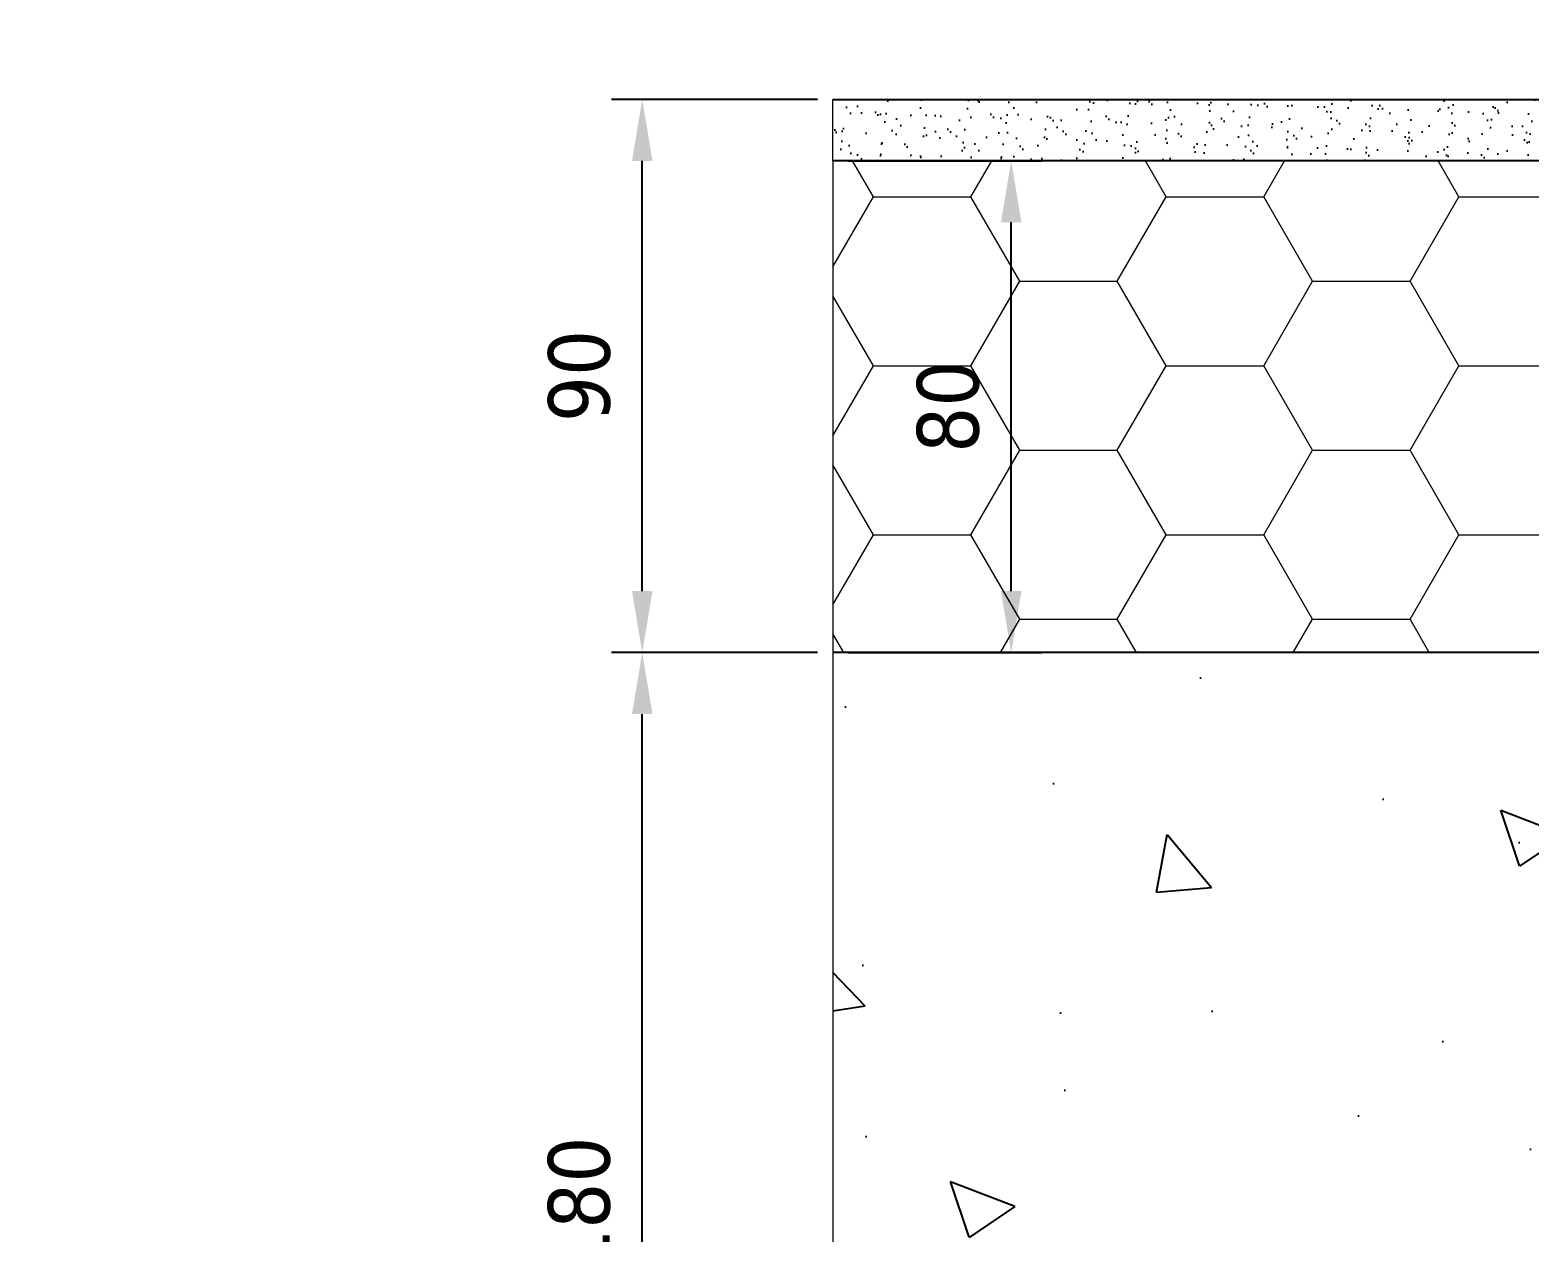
# Model space of a CAD drawing. Header units: millimetres. Extents: x -20000 to 230000, y -17405 to 25402.
# Drawn here: x 74386.9 to 74630.8, y -5766.3 to -5570.8 of the extents above; entities that cross this region are included whole.
import ezdxf

# ---------------------------------------------------------------- set-up
doc = ezdxf.new("R2010")
doc.units = ezdxf.units.MM
doc.header["$PDMODE"] = 35
doc.header["$PDSIZE"] = 0.5
doc.layers.get('0').update_dxf_attribs({"lineweight": 13})
doc.layers.get('Defpoints').update_dxf_attribs({"true_color": 0xc2a584})
doc.layers.add('0 - Invisible', color=43, linetype='Continuous', lineweight=0, plot=False)
doc.layers.add('1 - BETON', color=251, linetype='Continuous', lineweight=25)
doc.layers.add('1 - Isolant', color=132, linetype='Continuous', lineweight=13)
doc.styles.add('Texte Poralu', font='tahomabd.ttf')
doc.dimstyles.new('30 - 1000', dxfattribs={"dimtxt": 10, "dimasz": 10, "dimexe": 5, "dimexo": 2.5, "dimgap": 5, "dimtad": 1, "dimdec": 1, "dimtxsty": 'Texte Poralu', "dimcen": 5, "dimazin": 0, "dimtfac": 1, "dimtdec": 1, "dimtmove": 0, "dimatfit": 3, "dimfxl": 1, "dimarcsym": 0})

# ---------------------------------------------------------------- blocks, each defined once
blk = doc.blocks.new('*U441')
at = {"layer": '1 - Isolant'}
h = blk.add_hatch(dxfattribs=at)
h.set_pattern_fill('HONEY', color=256, scale=5, style=0)
h.set_pattern_definition([(0, (110.0000906813123, 79.99999999999812), (23.8125, 13.748153225), [15.875, -31.75]), (120, (110.0000906813123, 79.99999999999812), (-23.81249994797095, 13.74815331511695), [15.87499999999995, -31.7499999999999]), (59.99999999999999, (110.0000906813123, 79.99999999999812), (5.202904551637744e-08, 27.49630654011694), [-31.75, 15.875])])
h.paths.add_polyline_path([(-149.9999933903616, 0), (0, -9.094947017729282e-13), (-8.952838470577262e-13, 79.99999999999818), (-149.9999933903625, 79.99999999999906)])
at = {"layer": '0 - Invisible'}
blk.add_lwpolyline([(-149.9999933903625, 79.99999999999906), (-149.9999933903616, 0)], dxfattribs=at)
at = {"layer": '1 - Isolant'}
blk.add_lwpolyline([(-149.9999933903616, 0), (0, 0), (0, 0), (0, -9.094947017729282e-13), (-8.952838470577262e-13, 79.99999999999818), (-149.9999933903625, 79.99999999999906)], dxfattribs=at)
blk = doc.blocks.new('*U434')
at = {"layer": '1 - BETON'}
h = blk.add_hatch(dxfattribs=at)
h.set_pattern_fill('CONCRETE', color=256, scale=15, style=0, pattern_type=2)
h.set_pattern_definition([(49.99999999999999, (-50.00000000000003, -20.00000000000003), (107.589027390113, -9.412820247389266), [11.25, -123.75]), (355, (-50.00000000000003, -20.00000000000003), (-20.81270004195, 112.8288200550018), [9, -99]), (100.4514, (-41.03424800000003, -20.78440100000002), (86.77640725710323, 103.415931309143), [9.5610285, -105.1713168]), (46.18420000000002, (-50.00000000000003, 9.999999999999977), (160.0861572938467, -24.82785214935271), [16.87499999999996, -185.6249999999997]), (96.6356, (-36.65948825000003, 7.931003949999974), (140.1994058323055, 146.1176806350663), [14.3415432, -157.75695]), (351.1842, (-50.00000000000003, 9.999999999999977), (140.1992917700441, 146.1177901387987), [13.5, -148.5]), (21, (-35.00000000000003, 2.499999999999975), (89.53605781776925, -60.39283359980082), [11.25, -123.75]), (326.0000000000001, (-35.00000000000003, 2.499999999999975), (36.49729978823726, 108.772506757028), [9, -99]), (71.4514, (-27.53866505000002, -2.532740900000025), (126.0333942872235, 48.37957450649286), [9.5610285, -105.1713168]), (37.50000000000001, (-50.00000000000003, -20.00000000000003), (1.8239782975936, 49.93407807469672), [0, -97.8, 0, -100.5, 0, -99.375]), (7.499999999999999, (-50.00000000000003, -20.00000000000003), (39.46043061632229, 59.16175678235403), [0, -57.3, 0, -95.55, 0, -37.875]), (327.5, (-83.45000000000003, -20.00000000000003), (80.07336542586135, -3.383230760156963), [0, -37.5, 0, -117, 0, -155.25]), (317.5, (-98.45000000000003, -20.00000000000003), (87.47792540135794, 15.01574734984766), [0, -48.75, 0, -77.69999999999999, 0, -110.25])])
h.paths.add_polyline_path([(150, 179.9999999999999), (150, 0), (0, 0), (0, 180)])
at = {"layer": '0 - Invisible'}
blk.add_lwpolyline([(150, 179.9999999999999), (150, 0)], dxfattribs=at)
at = {"layer": '1 - BETON'}
blk.add_lwpolyline([(150, 0), (0, 0), (0, 180), (150, 179.9999999999999)], dxfattribs=at)
blk = doc.blocks.new('*D775')
at = {"layer": 'Defpoints', "color": 0, "lineweight": -2, "transparency": 16777216}
for p, q in [((74514.99997544319, -5672.071593255383), (74481.47944439466, -5672.071593255383)), ((74486.47944439466, -5842.071593255383), (74486.47944439466, -5682.071593255383)), ((74514.99997544319, -5852.071593255383), (74481.47944439466, -5852.071593255383))]:
    blk.add_line(p, q, dxfattribs=at)
at = {"layer": 'Defpoints', "color": 0, "transparency": 16777216}
for p in [(74486.47944439466, -5672.071593255383), (74517.49997544319, -5672.071593255383), (74517.49997544319, -5852.071593255383)]:
    blk.add_point(p, dxfattribs=at)
for points in [[(74484.81277772799, -5682.071593255383), (74488.14611106133, -5682.071593255383), (74486.47944439466, -5672.071593255383)], [(74484.81277772799, -5842.071593255383), (74488.14611106133, -5842.071593255383), (74486.47944439466, -5852.071593255383)]]:
    blk.add_solid(points, dxfattribs=at)
at = {"layer": 'Defpoints', "color": 0, "transparency": 16777216, "insert": (74476.2511032261, -5762.071593255371), "char_height": 10, "attachment_point": 5, "rotation": 90, "style": 'Texte Poralu'}
blk.add_mtext('180', dxfattribs=at)
blk = doc.blocks.new('*D778')
at = {"layer": 'Defpoints', "color": 0, "lineweight": -2, "transparency": 16777216}
for p, q in [((74514.99993072773, -5582.071735883521), (74481.4794539032, -5582.071735883521)), ((74486.4794539032, -5662.071593255383), (74486.4794539032, -5592.071735883521)), ((74514.99997544319, -5672.071593255383), (74481.4794539032, -5672.071593255383))]:
    blk.add_line(p, q, dxfattribs=at)
at = {"layer": 'Defpoints', "color": 0, "transparency": 16777216}
for p in [(74486.4794539032, -5582.071735883521), (74517.49993072773, -5582.071735883521), (74517.49997544319, -5672.071593255383)]:
    blk.add_point(p, dxfattribs=at)
for points in [[(74484.81278723653, -5592.071735883521), (74488.14612056987, -5592.071735883521), (74486.4794539032, -5582.071735883521)], [(74484.81278723653, -5662.071593255383), (74488.14612056987, -5662.071593255383), (74486.4794539032, -5672.071593255383)]]:
    blk.add_solid(points, dxfattribs=at)
at = {"layer": 'Defpoints', "color": 0, "transparency": 16777216, "insert": (74476.27461844316, -5627.07166456944), "char_height": 10, "attachment_point": 5, "rotation": 90, "style": 'Texte Poralu'}
blk.add_mtext('90', dxfattribs=at)
blk = doc.blocks.new('*D773')
at = {"layer": 'Defpoints', "color": 0, "lineweight": -2, "transparency": 16777216}
for p, q in [((74519.9999502465, -5592.071698345003), (74551.504766922, -5592.071698345003)), ((74546.504766922, -5662.071698344981), (74546.504766922, -5602.071698345003)), ((74520.00000629429, -5672.071698344981), (74551.504766922, -5672.071698344981))]:
    blk.add_line(p, q, dxfattribs=at)
at = {"layer": 'Defpoints', "color": 0, "transparency": 16777216}
for p in [(74517.4999502465, -5592.071698345003), (74546.504766922, -5592.071698345003), (74517.50000629429, -5672.071698344981)]:
    blk.add_point(p, dxfattribs=at)
for points in [[(74544.83810025532, -5602.071698345003), (74548.17143358866, -5602.071698345003), (74546.504766922, -5592.071698345003)], [(74544.83810025532, -5662.071698344981), (74548.17143358866, -5662.071698344981), (74546.504766922, -5672.071698344981)]]:
    blk.add_solid(points, dxfattribs=at)
at = {"layer": 'Defpoints', "color": 0, "transparency": 16777216, "insert": (74536.27642575343, -5632.07169834498), "char_height": 10, "attachment_point": 5, "rotation": 90, "style": 'Texte Poralu'}
blk.add_mtext('80', dxfattribs=at)
blk = doc.blocks.new('*U680')
at = {"layer": '1 - BETON'}
h = blk.add_hatch(dxfattribs=at)
h.set_pattern_fill('AR-SAND', color=256, scale=0.1)
h.set_pattern_definition([(37.50000000000001, (0, 40.00006681227478), (-0.1600031295984046, 4.894132373293424), [0, -3.860800000000001, 0, -4.318000000000001, 0, -4.1275]), (7.499999999999999, (0, 40.00006681227478), (4.495232831380027, 7.168251005683543), [0, -2.0828, 0, -3.4798, 0, -1.3335]), (327.5, (-3.1242, 40.00006681227478), (7.90992370241458, 0.01437184678545762), [0, -1.27, 0, -4.572, 0, -5.969]), (317.5, (-3.1242, 40.00006681227478), (7.635564524722972, 2.229293232572163), [0, -0.635, 0, -2.9972, 0, -3.429])])
h.paths.add_polyline_path([(9.999999999999964, -159.9999331877252), (10, 3.979039320256561e-13), (0, 0), (-3.673940397442059e-14, -159.9999331877256)])
at = {"layer": '0 - Invisible'}
blk.add_line((-3.673940397442059e-14, -159.9999331877256), (9.999999999999964, -159.9999331877252), dxfattribs=at)
at = {"layer": '1 - BETON'}
blk.add_lwpolyline([(9.999999999999964, -159.9999331877252), (10, 3.979039320256561e-13), (0, 0), (-3.673940397442059e-14, -159.9999331877256)], dxfattribs=at)
blk = doc.blocks.new('*D795')
at = {"layer": 'Defpoints', "color": 0, "lineweight": -2, "transparency": 16777216}
blk.add_line((74840.00000000013, -3995.668358776812), (74875.99227669596, -3995.668358776812), dxfattribs=at)
at = {"layer": 'Defpoints', "color": 0, "transparency": 16777216}
for p in [(74837.50000000013, -3995.668358776812), (74837.50000000019, -3995.668358776812), (70000, -6205.668358776824)]:
    blk.add_point(p, dxfattribs=at)
at = {"layer": 'Defpoints', "color": 0, "transparency": 16777216, "insert": (74859.24613834807, -3985.463523316771), "char_height": 10, "attachment_point": 5, "style": 'Texte Poralu'}
blk.add_mtext('2210', dxfattribs=at)
blk = doc.blocks.new('*D796')
at = {"layer": 'Defpoints', "color": 0, "lineweight": -2, "transparency": 16777216}
blk.add_line((75119.99999999994, -3815.668358776811), (75155.99227669578, -3815.668358776811), dxfattribs=at)
at = {"layer": 'Defpoints', "color": 0, "transparency": 16777216}
for p in [(75117.49999999994, -3815.668358776811), (75117.5, -3815.668358776811), (70000, -6205.668358776824)]:
    blk.add_point(p, dxfattribs=at)
at = {"layer": 'Defpoints', "color": 0, "transparency": 16777216, "insert": (75139.24613834788, -3805.460165358409), "char_height": 10, "attachment_point": 5, "style": 'Texte Poralu'}
blk.add_mtext('2390', dxfattribs=at)
blk = doc.blocks.new('*D797')
at = {"layer": 'Defpoints', "color": 0, "lineweight": -2, "transparency": 16777216}
blk.add_line((75420.00000000012, -3505.668358776827), (75455.99227669589, -3505.668358776827), dxfattribs=at)
at = {"layer": 'Defpoints', "color": 0, "transparency": 16777216}
for p in [(75417.50000000012, -3505.668358776827), (75417.50000000012, -3505.668358776827), (70000, -6205.668358776824)]:
    blk.add_point(p, dxfattribs=at)
at = {"layer": 'Defpoints', "color": 0, "transparency": 16777216, "insert": (75439.246138348, -3495.463523316786), "char_height": 10, "attachment_point": 5, "style": 'Texte Poralu'}
blk.add_mtext('2700', dxfattribs=at)
blk = doc.blocks.new('*D798')
at = {"layer": 'Defpoints', "color": 0, "lineweight": -2, "transparency": 16777216}
blk.add_line((74750.00000000012, -4005.668358776812), (74785.99227669624, -4005.668358776812), dxfattribs=at)
at = {"layer": 'Defpoints', "color": 0, "transparency": 16777216}
for p in [(74747.50000000012, -4005.668358776812), (74747.50000000047, -4005.668358776812), (70000, -6205.668358776824)]:
    blk.add_point(p, dxfattribs=at)
at = {"layer": 'Defpoints', "color": 0, "transparency": 16777216, "insert": (74769.24613834835, -3995.463523316771), "char_height": 10, "attachment_point": 5, "style": 'Texte Poralu'}
blk.add_mtext('2200', dxfattribs=at)

msp = doc.modelspace()

# ---------------------------------------------------------------- block references
at = {"xscale": -1, "rotation": 270.0000544799311}
msp.add_blockref('*U680', (74677.49987342392, -5592.071583746912), dxfattribs=at)
at = {"rotation": 4.014127135292442e-05}
msp.add_blockref('*U441', (74667.49999968462, -5672.071593255383), dxfattribs=at)
at = {"xscale": -1}
msp.add_blockref('*U434', (74667.49997544319, -5852.071593255383), dxfattribs=at)

# ---------------------------------------------------------------- dimensions: what is measured, and where the dimension line sits
at = {"layer": 'Defpoints'}
for feature_location, offset, picture, middle in [((75417.50000000012, -3505.668358776827), (0, 0), '*D797', (75439.246138348, -3495.463523316786)), ((75117.49999999994, -3815.668358776811), (5.820766091346741e-11, 0), '*D796', (75139.24613834788, -3805.460165358409)), ((74837.50000000013, -3995.668358776812), (5.820766091346741e-11, 0), '*D795', (74859.24613834807, -3985.463523316771)), ((74747.50000000012, -4005.668358776812), (3.4924596548080444e-10, 0), '*D798', (74769.24613834835, -3995.463523316771))]:
    dim = msp.add_ordinate_dim(feature_location=feature_location, offset=offset, dtype=0, origin=(70000, -6205.668358776824), dimstyle='30 - 1000', dxfattribs=at)
    dim.commit()
    dim.dimension.update_dxf_attribs({"geometry": picture, "text_midpoint": middle})
for base, p1, p2, picture, middle in [((74486.4794539032, -5582.071735883521), (74517.49997544319, -5672.071593255383), (74517.49993072773, -5582.071735883521), '*D778', (74476.27461844316, -5627.07166456944)), ((74546.504766922, -5592.071698345003), (74517.50000629429, -5672.071698344981), (74517.4999502465, -5592.071698345003), '*D773', (74536.27642575343, -5632.07169834498)), ((74486.47944439466, -5672.071593255383), (74517.49997544319, -5852.071593255383), (74517.49997544319, -5672.071593255383), '*D775', (74476.2511032261, -5762.071593255371))]:
    dim = msp.add_linear_dim(base=base, p1=p1, p2=p2, angle=90, dimstyle='30 - 1000', dxfattribs=at)
    dim.commit()
    dim.dimension.update_dxf_attribs({"geometry": picture, "text_midpoint": middle})

doc.saveas('drawing.dxf')
